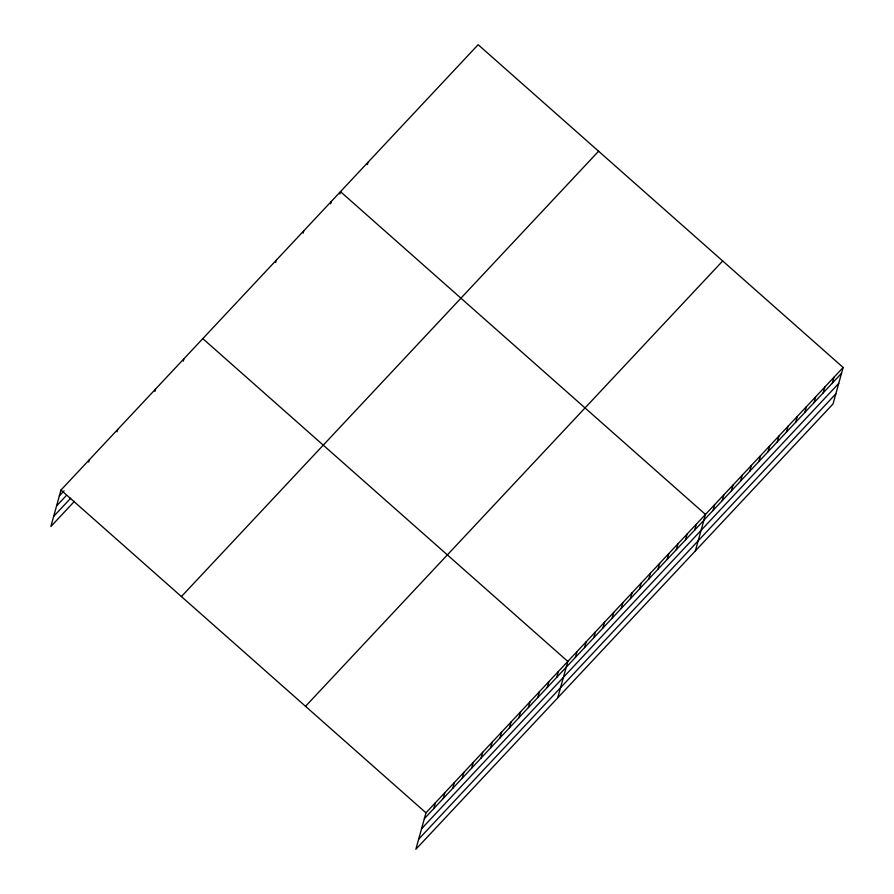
<?xml version="1.0" encoding="UTF-8"?>
<svg xmlns="http://www.w3.org/2000/svg" width="894" height="894" viewBox="0 0 894 894"><rect width="100%" height="100%" fill="white"/><g stroke="black" fill="none" stroke-linecap="round" stroke-linejoin="round"><path stroke-width="1.34" d="M843.143 367.479L425.969 812.825L415.855 849.3L833.029 403.954L843.143 367.479L478.145 44.7L60.971 490.046L50.857 526.521L74.493 501.277M88.685 462.086L89.333 459.762M117.058 431.802L117.706 429.478M154.885 391.427L155.522 389.102M183.248 361.142L183.896 358.818M275.587 262.579L276.235 260.243M303.122 233.178L303.77 230.853M330.657 203.787L331.305 201.463M339.832 193.987L340.48 191.662L705.478 514.452L695.364 550.916M367.367 164.597L368.015 162.272M433.813 808.556L435.423 802.734M443.268 798.465L444.877 792.643M452.722 788.363L454.331 782.552M462.176 778.272L463.796 772.45M471.63 768.181L473.25 762.359M481.095 758.078L482.704 752.267M490.549 747.987L492.158 742.165M500.003 737.896L501.612 732.074M509.457 727.794L511.066 721.983M518.911 717.703L520.531 711.881M528.365 707.612L529.986 701.79M537.83 697.51L539.44 691.699M547.284 687.419L548.894 681.597M556.738 677.328L558.348 671.506M557.7 697.879L567.813 661.415L202.804 338.625M575.367 657.436L576.988 651.614M584.553 647.636L586.162 641.814M593.728 637.835L595.337 632.024M602.902 628.035L604.523 622.224M612.088 618.246L613.697 612.424M621.263 608.445L622.872 602.623M630.438 598.645L632.058 592.834M639.623 588.855L641.233 583.033M648.798 579.055L650.407 573.233M657.973 569.254L659.593 563.432M667.147 559.454L668.768 553.643M676.333 549.665L677.943 543.843M685.508 539.864L687.117 534.042M694.683 530.064L696.303 524.242M713.043 510.474L714.652 504.652M722.218 500.674L723.838 494.851M731.404 490.873L733.013 485.051M740.578 481.073L742.188 475.262M749.753 471.283L751.362 465.461M758.928 461.483L760.548 455.661M768.114 451.682L769.723 445.86M777.288 441.882L778.897 436.071M786.463 432.093L788.083 426.27M795.649 422.292L797.258 416.47M804.823 412.492L806.433 406.669M813.998 402.691L815.619 396.88M823.173 392.902L824.793 387.08M832.359 383.101L833.968 377.279M59.35 495.868L64.077 490.817M56.545 505.982L66 495.879M53.662 516.397L70.682 498.226M181.415 596.566L598.6 151.22M305.513 706.316L722.698 260.97M424.348 818.647L841.533 373.301M421.543 828.76L838.728 383.414M418.66 839.187L835.834 393.841M60.971 490.046L425.969 812.825"/></g></svg>
